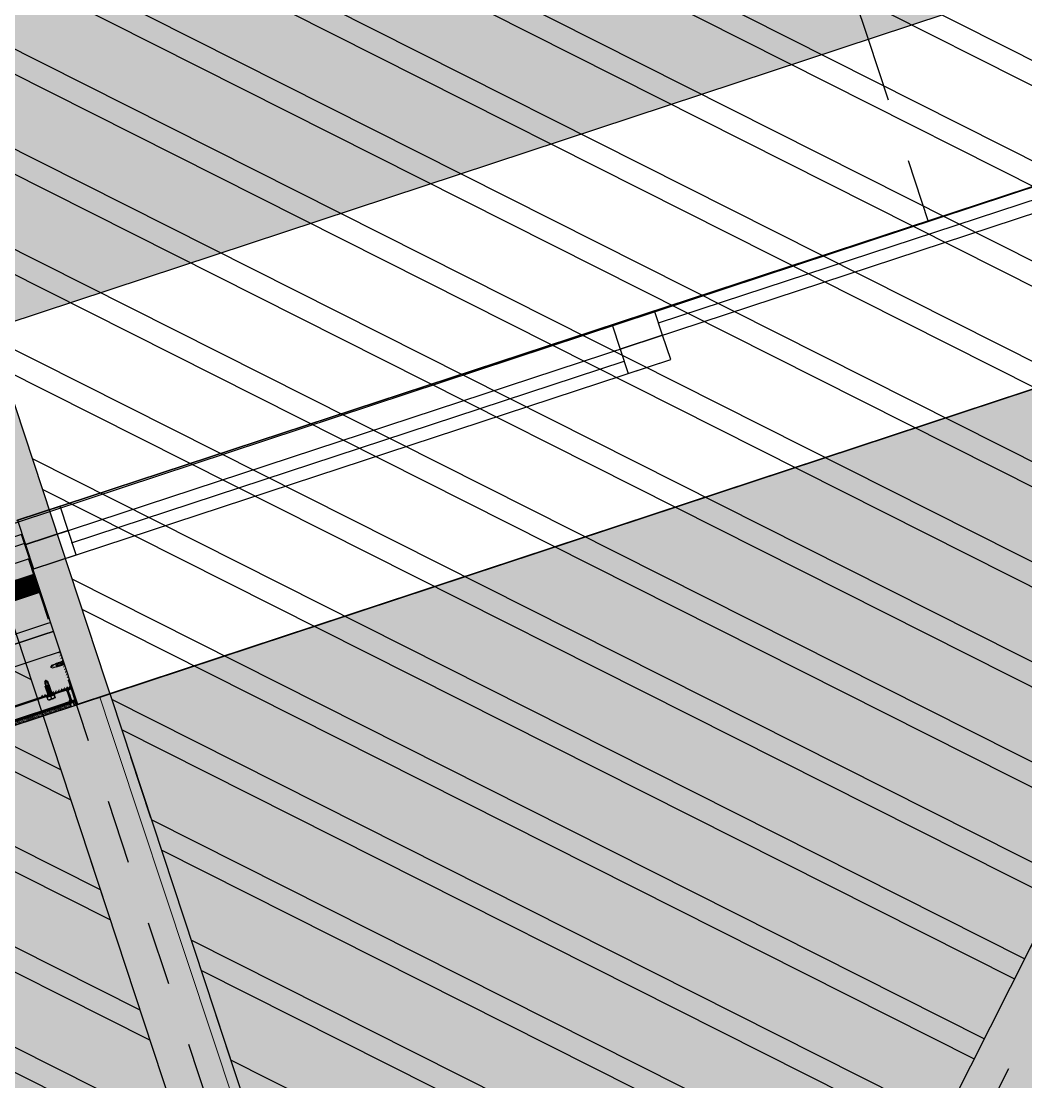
# Model space of a CAD drawing. Header units: metres. Extents: x 678805 to 1359287, y 2747329 to 5497370.
# Drawn here: x 679786.767 to 679788.338, y 2748606.953 to 2748608.611 of the extents above; entities that cross this region are included whole.
import ezdxf

# ---------------------------------------------------------------- set-up
doc = ezdxf.new("R2010")
doc.units = ezdxf.units.M
for name, pattern in [('XREF_MON_BUILDINGS$0$DASH_1', [0.4, 0.1, -0.3]), ('XREF_MON_BUILDINGS$0$Dash_2_', [0.25, 0.125, -0.125]), ('XREF_MON_BUILDINGS$0$Hidden', [0.004, 0.002, -0.002]), ('XREF_MON_BUILDINGS$0$RAYITAS500', [0.2, 0.1, -0.1])]:
    doc.linetypes.add(name, pattern=pattern)
for name, color, linetype in [('00_XREF_MON_HSC_PAVEMENT', 7, 'Continuous'), ('00_XREF_TWQ_BUILDINGS', 7, 'Continuous'), ('XREF_MON_BUILDINGS$0$00-Modulos DEFINIDOS', 7, 'Continuous'), ('XREF_MON_BUILDINGS$0$00-Modulos ROOFS', 2, 'Continuous'), ('XREF_MON_BUILDINGS$0$02-L-01_Structure', 2, 'Continuous'), ('XREF_MON_BUILDINGS$0$02-L-01_Structure t2', 7, 'Continuous'), ('XREF_MON_BUILDINGS$0$02-L-01_Struture aux', 4, 'Continuous'), ('XREF_MON_BUILDINGS$0$02-L-Insulation', 252, 'Continuous'), ('XREF_MON_BUILDINGS$0$02-L-INT Panel', 5, 'Continuous'), ('XREF_MON_BUILDINGS$0$02-L-panel', 5, 'Continuous'), ('XREF_MON_BUILDINGS$0$02-L-panel lines', 7, 'Continuous'), ('XREF_MON_BUILDINGS$0$02-L-Pergola Profiles', 8, 'Continuous'), ('XREF_MON_BUILDINGS$0$02-L-Pergola Projection', 8, 'Continuous'), ('XREF_MON_BUILDINGS$0$02-L-Pergola Shades', 15, 'Continuous'), ('XREF_MON_BUILDINGS$0$02-L-Pergola Shades Schematic', 8, 'Continuous'), ('XREF_MON_BUILDINGS$0$02-L-Projection 1', 6, 'Continuous'), ('XREF_MON_BUILDINGS$0$02_L_Furniture', 7, 'Continuous')]:
    doc.layers.add(name, color=color, linetype=linetype)
for name, color, linetype, true_color in [('XREF_MON_BUILDINGS$0$0-WIPEOUTS', 7, 'Continuous', 0xffffff), ('XREF_MON_BUILDINGS$0$02-KL-06 Food_Kiosks', 7, 'Continuous', 0xdf5911), ('XREF_MON_BUILDINGS$0$02-L-Pergola Wipeout', 7, 'Continuous', 0xffffff)]:
    doc.layers.add(name, color=color, linetype=linetype, true_color=true_color)
doc.layers.add('XREF_MON_BUILDINGS$0$00-AUX STRUCTURE', color=3, linetype='Continuous', plot=False)
doc.layers.add('XREF_MON_BUILDINGS$0$02-L-Pergola Aux', color=50, linetype='Continuous', plot=False)
for name, color, linetype, lineweight in [('XREF_MON_BUILDINGS$0$02-H-251', 251, 'Continuous', 0), ('XREF_MON_BUILDINGS$0$02-H-254', 254, 'Continuous', 0), ('XREF_MON_BUILDINGS$0$02-L-01_Structure L', 7, 'Continuous', 5), ('XREF_MON_BUILDINGS$0$02-L-01_Structure T', 8, 'Continuous', 5)]:
    doc.layers.add(name, color=color, linetype=linetype, lineweight=lineweight)
doc.layers.add('XREF_MON_HSC_PAVEMENT$0$02-L-Joints-Paviment_06_Concrete Slab in sittu', color=7, linetype='Continuous', lineweight=5, true_color=0x999999)
doc.layers.add('XREF_MON_HSC_PAVEMENT$0$03-TR-Pavement_06_Concrete Slab in situ', color=7, linetype='Continuous', lineweight=9, true_color=0xf7f7f7)
doc.layers.get('XREF_MON_BUILDINGS$0$02-KL-06 Food_Kiosks').off()
doc.linetypes.add('XREF_MON_BUILDINGS$0$BATTING', pattern='A,0.0001,-0.1,[134,ltypeshp.shx,S=0.1,R=0,X=-0.1,Y=0],-0.2,[134,ltypeshp.shx,S=0.1,R=180,X=0.1,Y=0],-0.1', length=0.4001)

# ---------------------------------------------------------------- blocks, each defined once
blk = doc.blocks.new('XREF_MON_BUILDINGS$0$modulo kiosco')
at = {"layer": 'XREF_MON_BUILDINGS$0$0-WIPEOUTS', "true_color": 0xfcfcfc}
h = blk.add_hatch(color=7, dxfattribs=at)
h.dxf.hatch_style = 1
h.paths.add_polyline_path([(119.6986085139215, -61.62058441969566), (119.6986085125245, -56.82058442011476), (124.4986085132696, -56.82058442058042), (124.4986085123383, -61.62058442132547)])
at = {"layer": 'XREF_MON_BUILDINGS$0$00-Modulos ROOFS', "lineweight": 0}
blk.add_lwpolyline([(119.6986085139215, -61.62058441969566), (119.6986085125245, -56.82058442011476), (124.4986085132696, -56.82058442058042), (124.4986085123383, -61.62058442132547)], close=True, dxfattribs=at)
at = {"layer": 'XREF_MON_BUILDINGS$0$00-Modulos ROOFS'}
blk.add_lwpolyline([(124.4986085137352, -57.12058442062698), (124.4986085132696, -56.82058442058042), (124.1986085125245, -56.82058442151174), (119.9986085128039, -56.82058442034759), (119.6986085125245, -56.82058442011476), (119.6986085125245, -57.12058442085981), (119.6986085134558, -61.32058442058042), (119.6986085139215, -61.62058441969566), (119.9986085128039, -61.62058442062698), (124.1986085125245, -61.62058442109264), (124.4986085123383, -61.62058442132547), (124.4986085128039, -61.32058442081325)], close=True, dxfattribs=at)
blk = doc.blocks.new('XREF_MON_BUILDINGS$0$AUTORROSCANTE')
at = {"layer": 'XREF_MON_BUILDINGS$0$02-L-01_Structure t2', "color": 0}
for p, q in [((-31.20000000000002, 5.629165124598842), (-26.19999999999959, 5.62916512459816)), ((-31.19999999999999, -3.410605131648481e-13), (-26.19999999999976, 0)), ((-2.365309734828713, 2.5), (-25, 2.5)), ((0, 0), (-8.999999999999972, 2.5)), ((0, 0), (-3.600692283157343, -1.09366380576239)), ((0, 0), (-2.365309734828713, 2.5)), ((0, 0), (-2.365309734828713, -2.5)), ((-31.20000000000002, -5.629165124598899), (-26.19999999999948, -5.629165124599581)), ((-2.365309734828713, -2.5), (-25, -2.5)), ((-3.600692283157343, -1.09366380576239), (-2.365309734828713, -2.5))]:
    blk.add_line(p, q, dxfattribs=at)
at = {"layer": 'XREF_MON_BUILDINGS$0$02-L-01_Structure t2', "color": 253}
for p, q in [((-25, 3.149999999999977), (-8.999999999999943, 3.150000000000034)), ((-23.47427264461649, -3.14999999999992), (-25, 2.662522019210144)), ((-21.40651940967126, -3.14999999999992), (-23.06020473028568, 3.149999999999864)), ((-19.338766174726, -3.14999999999992), (-20.99245149534045, 3.14999999999992)), ((-17.27101293978083, -3.14999999999992), (-18.92469826039516, 3.150000000000034)), ((-15.20325970483566, -3.14999999999992), (-16.85694502544993, 3.150000000000034)), ((-13.1355064698904, -3.14999999999992), (-14.78919179050473, 3.149999999999977)), ((-11.06775323494514, -3.14999999999992), (-12.72143855555953, 3.149999999999977)), ((-9, -3.14999999999992), (-10.65368532061433, 3.150000000000034)), ((-9, -3.14999999999992), (-8.999999999999972, 3.150000000000034)), ((-25, -3.149999999999977), (-9, -3.149999999999977)), ((-3.600692283157343, -1.09366380576239), (-9, -2.5))]:
    blk.add_line(p, q, dxfattribs=at)
at = {"layer": 'XREF_MON_BUILDINGS$0$02-L-01_Structure t2', "color": 0}
for points in [[(-31.20000000000002, 5.629165124598842), (-26.19999999999996, 5.629165124598842), (-26.19999999999996, -5.629165124599581), (-31.20000000000002, -5.629165124599581)], [(-26.19999999999951, 6.5), (-25, 6.5), (-25, -6.500000000000057), (-26.19999999999951, -6.500000000000057)]]:
    blk.add_lwpolyline(points, close=True, dxfattribs=at)
for centre, start, end in [((-26.98608579049073, 2.367525475711773), 129.2840388374925, 214.1828116507075), ((-26.98608579049073, -2.366719793068796), 145.8304296466695, 230.7332658614822)]:
    blk.add_arc(centre, 4.213914209509284, start, end, dxfattribs=at)
blk = doc.blocks.new('XREF_MON_BUILDINGS$0$ULMA_Montante VV')
at = {"layer": 'XREF_MON_BUILDINGS$0$02-H-251', "ltscale": 125}
h = blk.add_hatch(dxfattribs=at)
h.set_pattern_fill('ANSI31', color=256, scale=0.001, angle=450, style=0)
h.set_pattern_definition([(134.9999999999999, (-0.05125000000043656, -0.00250000000005457), (-0.002245064030267289, -0.002245064030267287), [])])
edge = h.paths.add_edge_path()
edge.add_line((-0.05095000000073924, -0.00250000000005457), (0.04844999999841093, -0.00250000000005457))
edge.add_arc((0.04844999999841093, -0.002200000000129876), 0.0003, 270, 360)
edge.add_line((0.04874999999992724, -0.002200000000129876), (0.04874999999992724, -0.0003000000001520675))
edge.add_arc((0.04844999999841093, -0.0003000000001520675), 0.0003, 0, 90)
edge.add_line((0.04844999999841093, 0), (0, 0))
edge.add_line((0, 0), (0, 0.05719999999996617))
edge.add_arc((-0.0003000000015163096, 0.05719999999996617), 0.0003, 0, 90)
edge.add_line((-0.0003000000015163096, 0.05749999999989086), (-0.002200000000811997, 0.05749999999989086))
edge.add_arc((-0.002200000000811997, 0.05719999999996617), 0.0003, 90, 180)
edge.add_line((-0.002500000000509317, 0.05719999999996617), (-0.002500000000509317, 0))
edge.add_line((-0.002500000000509317, 0), (-0.05095000000073924, 0))
edge.add_arc((-0.05095000000073924, -0.0003000000001520675), 0.0003, 90, 180)
edge.add_line((-0.05125000000043656, -0.0003000000001520675), (-0.05125000000043656, -0.002200000000129876))
edge.add_arc((-0.05095000000073924, -0.002200000000129876), 0.0003, 180, 270)
blk = doc.blocks.new('XREF_MON_BUILDINGS$0$ULMA_Autotaladrante')
at = {"layer": 'XREF_MON_BUILDINGS$0$02-L-01_Structure T', "color": 252}
for p, q in [((-0.02500000000509317, 2.273736754432321e-13), (-0.02263469026956955, 0.00250000000005457)), ((-0.02500000000509317, 2.273736754432321e-13), (-0.01600000000325963, 0.00250000000005457)), ((-0.02500000000509317, 2.273736754432321e-13), (-0.02263469026956955, -0.002499999999599822)), ((-0.02500000000509317, 2.273736754432321e-13), (-0.02139930772136722, -0.001093663805477263)), ((-0.02263469026956955, 0.00250000000005457), (0, 0.00250000000005457)), ((0, 0.003150000000232467), (-0.01600000000325963, 0.003150000000232467)), ((-0.01600000000325963, -0.003149999999777719), (-0.01600000000325963, 0.003150000000232467)), ((-0.01600000000325963, -0.003149999999777719), (-0.01434631468237058, 0.003150000000232467)), ((-0.01393224676803584, -0.003149999999777719), (-0.01227856144714679, 0.003150000000232467)), ((-0.0118644935323573, -0.003149999999777719), (-0.01021080821146825, 0.003150000000232467)), ((-0.00979674029713351, -0.003149999999777719), (-0.008143054976244457, 0.003150000000232467)), ((-0.00772898706190972, -0.003149999999777719), (-0.006075301741020667, 0.003150000000232467)), ((-0.005661233826231182, -0.003149999999777719), (-0.004007548505342129, 0.003150000000232467)), ((-0.003593480591007392, -0.003149999999777719), (-0.001939795270118339, 0.003150000000232467)), ((-0.001525727355783602, -0.003149999999777719), (0, 0.002662522019363678)), ((0.006200000001172157, 0.005629165124673818), (0.001200000000153523, 0.005629165124673818)), ((0.006200000001172157, 2.273736754432321e-13), (0.001200000000153523, 2.273736754432321e-13)), ((-0.02139930772136722, -0.001093663805477263), (-0.02263469026956955, -0.002499999999599822)), ((-0.02263469026956955, -0.002499999999599822), (0, -0.002499999999599822)), ((-0.02139930772136722, -0.001093663805477263), (-0.01600000000325963, -0.002499999999599822)), ((0, -0.003149999999777719), (-0.01600000000325963, -0.003149999999777719)), ((0.006200000001172157, -0.005629165124219071), (0.001200000000153523, -0.005629165124219071))]:
    blk.add_line(p, q, dxfattribs=at)
for points in [[(0.001200000000153523, 0.006499999999959982), (0, 0.006499999999959982), (0, -0.006499999999732609), (0.001200000000153523, -0.006499999999732609)], [(0.006200000001172157, 0.005629165124673818), (0.001200000000153523, 0.005629165124673818), (0.001200000000153523, -0.005629165124219071), (0.006200000001172157, -0.005629165124219071)]]:
    blk.add_lwpolyline(points, close=True, dxfattribs=at)
for centre, start, end in [((0.001986085791031655, 0.002367525475847287), 325.8171883654993, 50.71596115511253), ((0.001986085791031655, -0.002366719792689764), 309.2667341381091, 34.16957033823044)]:
    blk.add_arc(centre, 0.004213914210367771, start, end, dxfattribs=at)
blk = doc.blocks.new('XREF_MON_BUILDINGS$0$ULMA_Escuadra40x80_Seccion')
at = {"layer": 'XREF_MON_BUILDINGS$0$02-H-251', "ltscale": 125}
h = blk.add_hatch(dxfattribs=at)
h.set_pattern_fill('ANSI31', color=256, scale=0.001, angle=360, style=0)
h.set_pattern_definition([(45, (0, 0), (-0.002245064030267288, 0.002245064030267289), [])])
h.paths.add_polyline_path([(0, 0.0799999999994725), (0.002999999989697244, 0.0799999999994725), (0.002999999989697244, 0.002999999999701686), (0.03999999999359716, 0.002999999999701686), (0.03999999999359716, 0), (0, 0)])
at = {"layer": 'XREF_MON_BUILDINGS$0$02-L-01_Structure L', "linetype": 'Continuous'}
blk.add_lwpolyline([(0, 0.0799999999994725), (0.002999999989697244, 0.0799999999994725), (0.002999999989697244, 0.002999999999701686), (0.03999999999359716, 0.002999999999701686), (0.03999999999359716, 0), (0, 0)], close=True, dxfattribs=at)
blk = doc.blocks.new('XREF_MON_BUILDINGS$0$modul 28 ulma')
at = {"layer": 'XREF_MON_BUILDINGS$0$02-H-251', "linetype": 'XREF_MON_BUILDINGS$0$Hidden', "ltscale": 125}
h = blk.add_hatch(dxfattribs=at)
h.set_pattern_fill('ANSI31', color=256, scale=0.001, angle=360, style=0)
h.set_pattern_definition([(45, (-254.3383642196871, -172.1195096422011), (-0.002245064030267288, 0.002245064030267289), [])])
edge = h.paths.add_edge_path()
edge.add_line((0.02693007770737015, 2.377168457354051), (0.02693007770737392, 2.379168457354004))
edge.add_line((0.02693007770737392, 2.379168457354004), (0.02668466718494814, 2.386039951986155))
edge.add_line((0.02668466718494814, 2.386039951986155), (0.0257405837366468, 2.386918785005144))
edge.add_arc((0.02594499169862085, 2.387138369578786), 0.0003, 137.0499999998804, 227.0499999998918, ccw=False)
edge.add_line((0.02572540712497889, 2.387342777540987), (0.0266044137735551, 2.388287047509826))
edge.add_line((0.0266044137735551, 2.388287047509826), (0.02654190239644907, 2.39003736604524))
edge.add_line((0.02654190239644907, 2.39003736604524), (0.02559778025005768, 2.390916235087723))
edge.add_arc((0.02580218821294121, 2.391135819661592), 0.0003, 137.0499999998804, 227.049999999877, ccw=False)
edge.add_line((0.02558260363929925, 2.391340227623794), (0.02646164631659858, 2.392284536297089))
edge.add_line((0.02646164631659858, 2.392284536297089), (0.02599895688328888, 2.405239840414986))
edge.add_arc((0.02400023117499845, 2.405168457354076), 0.002, 2.045408488778087, 89.99999999989184)
edge.add_line((0.02400023117500222, 2.407168457354029), (0.01727087669517186, 2.407168457354042))
edge.add_line((0.01727087669517186, 2.407168457354042), (0.007930077707193953, 2.407168457354059))
edge.add_line((0.007930077707193953, 2.407168457354059), (0.007930077707184232, 2.402018457354101))
edge.add_line((0.007930077707184232, 2.402018457354101), (0.006930077706980505, 2.402018457354103))
edge.add_line((0.006930077706980504, 2.402018457354103), (0.006930077706990542, 2.407335851196564))
edge.add_arc((0.006630077707293222, 2.407335851196565), 0.0003, 359.9999999998918, 419.9999999998961)
edge.add_line((0.006780077707142373, 2.407595658817769), (0.003899692949954745, 2.40925864973284))
edge.add_arc((0.004049692949803895, 2.409518457354045), 0.0003, 59.99999999989609, 239.9999999998774, ccw=False)
edge.add_line((0.004199692949653045, 2.40977826497525), (0.006480077707446687, 2.408461684221408))
edge.add_arc((0.006630077707295838, 2.408721491842614), 0.0003, 239.9999999998961, 359.9999999998918)
edge.add_line((0.006930077706993158, 2.408721491842613), (0.006930077707007783, 2.416468457354001))
edge.add_line((0.006930077707007784, 2.416468457354001), (0.00793007770721151, 2.416468457353999))
edge.add_line((0.00793007770721151, 2.416468457353998), (0.007930077707200184, 2.41046845735414))
edge.add_line((0.007930077707200183, 2.41046845735414), (0.009680077707556705, 2.410468457354137))
edge.add_arc((0.009680077707556233, 2.410218457354086), 0.0002500000000000272, -90.00000000010817, 89.99999999989183, ccw=False)
edge.add_line((0.009680077707555761, 2.409968457354035), (0.007930077707199239, 2.409968457354038))
edge.add_line((0.007930077707199239, 2.409968457354038), (0.007930077707197352, 2.408968457354062))
edge.add_line((0.007930077707197352, 2.408968457354062), (0.02417450054893445, 2.408968457354031))
edge.add_arc((0.02417450054893823, 2.410968457353984), 0.002, 269.9999999998918, 352.552583149694)
edge.add_line((0.02615762901699267, 2.410709224874487), (0.02693007770744462, 2.416618457354039))
edge.add_line((0.02693007770744462, 2.416618457354039), (0.02873007770744753, 2.416618457354035))
edge.add_line((0.02873007770744753, 2.416618457354035), (0.02873007770737306, 2.377168457354047))
edge.add_line((0.02873007770737306, 2.377168457354047), (0.02693007770737015, 2.377168457354051))
h = blk.add_hatch(dxfattribs=at)
h.set_pattern_fill('ANSI31', color=256, scale=0.001, angle=360, style=0)
h.set_pattern_definition([(45, (-254.9383642196871, -172.1195096422011), (-0.002245064030267288, 0.002245064030267289), [])])
edge = h.paths.add_edge_path()
edge.add_line((0.02693007770623745, 1.777168457354051), (0.02693007770624123, 1.779168457354004))
edge.add_line((0.02693007770624123, 1.779168457354004), (0.02668466718381544, 1.786039951986155))
edge.add_line((0.02668466718381544, 1.786039951986155), (0.02574058373551411, 1.786918785005144))
edge.add_arc((0.02594499169748816, 1.787138369578786), 0.0003, 137.0499999998804, 227.0499999998918, ccw=False)
edge.add_line((0.02572540712384619, 1.787342777540987), (0.0266044137724224, 1.788287047509826))
edge.add_line((0.0266044137724224, 1.788287047509826), (0.02654190239531638, 1.790037366045241))
edge.add_line((0.02654190239531638, 1.790037366045241), (0.02559778024892498, 1.790916235087723))
edge.add_arc((0.02580218821180852, 1.791135819661593), 0.0003, 137.0499999998804, 227.049999999877, ccw=False)
edge.add_line((0.02558260363816656, 1.791340227623794), (0.02646164631546589, 1.79228453629709))
edge.add_line((0.02646164631546589, 1.79228453629709), (0.02599895688215619, 1.805239840414986))
edge.add_arc((0.02400023117386575, 1.805168457354076), 0.002, 2.045408488778087, 89.99999999989184)
edge.add_line((0.02400023117386953, 1.807168457354029), (0.01727087669403916, 1.807168457354042))
edge.add_line((0.01727087669403916, 1.807168457354042), (0.007930077706061259, 1.807168457354059))
edge.add_line((0.007930077706061259, 1.80716845735406), (0.007930077706051537, 1.802018457354102))
edge.add_line((0.007930077706051537, 1.802018457354102), (0.006930077705847811, 1.802018457354104))
edge.add_line((0.006930077705847811, 1.802018457354104), (0.006930077705857848, 1.807335851196564))
edge.add_arc((0.006630077706160528, 1.807335851196565), 0.0003, 359.9999999998918, 419.9999999998961)
edge.add_line((0.006780077706009679, 1.80759565881777), (0.00389969294882205, 1.80925864973284))
edge.add_arc((0.004049692948671201, 1.809518457354045), 0.0003, 59.99999999989609, 239.9999999998774, ccw=False)
edge.add_line((0.004199692948520351, 1.80977826497525), (0.006480077706313994, 1.808461684221409))
edge.add_arc((0.006630077706163144, 1.808721491842614), 0.0003, 239.9999999998961, 359.9999999998918)
edge.add_line((0.006930077705860464, 1.808721491842613), (0.006930077705875089, 1.816468457354001))
edge.add_line((0.006930077705875089, 1.816468457354001), (0.007930077706078816, 1.816468457353999))
edge.add_line((0.007930077706078816, 1.816468457353999), (0.00793007770606749, 1.810468457354141))
edge.add_line((0.00793007770606749, 1.810468457354141), (0.009680077706424012, 1.810468457354137))
edge.add_arc((0.00968007770642354, 1.810218457354086), 0.0002500000000000272, -90.00000000010817, 89.99999999989183, ccw=False)
edge.add_line((0.009680077706423068, 1.809968457354036), (0.007930077706066546, 1.809968457354039))
edge.add_line((0.007930077706066546, 1.809968457354039), (0.007930077706064659, 1.808968457354063))
edge.add_line((0.007930077706064657, 1.808968457354063), (0.02417450054780176, 1.808968457354032))
edge.add_arc((0.02417450054780554, 1.810968457353985), 0.002, 269.9999999998918, 352.552583149694)
edge.add_line((0.02615762901585998, 1.810709224874488), (0.02693007770631193, 1.816618457354039))
edge.add_line((0.02693007770631193, 1.816618457354039), (0.02873007770631484, 1.816618457354036))
edge.add_line((0.02873007770631484, 1.816618457354036), (0.02873007770624036, 1.777168457354048))
edge.add_line((0.02873007770624036, 1.777168457354048), (0.02693007770623745, 1.777168457354051))
h = blk.add_hatch(dxfattribs=at)
h.set_pattern_fill('ANSI31', color=256, scale=0.001, angle=360, style=0)
h.set_pattern_definition([(45, (-255.5383642196871, -172.1195096422011), (-0.002245064030267288, 0.002245064030267289), [])])
edge = h.paths.add_edge_path()
edge.add_line((0.02693007770510476, 1.177168457354051), (0.02693007770510853, 1.179168457354004))
edge.add_line((0.02693007770510853, 1.179168457354004), (0.02668466718268275, 1.186039951986155))
edge.add_line((0.02668466718268275, 1.186039951986155), (0.02574058373438142, 1.186918785005144))
edge.add_arc((0.02594499169635546, 1.187138369578786), 0.0003, 137.0499999998804, 227.0499999998918, ccw=False)
edge.add_line((0.0257254071227135, 1.187342777540987), (0.02660441377128971, 1.188287047509826))
edge.add_line((0.02660441377128971, 1.188287047509826), (0.02654190239418368, 1.190037366045241))
edge.add_line((0.02654190239418368, 1.190037366045241), (0.02559778024779229, 1.190916235087723))
edge.add_arc((0.02580218821067583, 1.191135819661593), 0.0003, 137.0499999998804, 227.049999999877, ccw=False)
edge.add_line((0.02558260363703386, 1.191340227623794), (0.02646164631433319, 1.19228453629709))
edge.add_line((0.02646164631433319, 1.19228453629709), (0.02599895688102349, 1.205239840414986))
edge.add_arc((0.02400023117273306, 1.205168457354077), 0.002, 2.045408488778087, 89.99999999989184)
edge.add_line((0.02400023117273684, 1.207168457354029), (0.01727087669290647, 1.207168457354042))
edge.add_line((0.01727087669290647, 1.207168457354042), (0.007930077704928568, 1.20716845735406))
edge.add_line((0.007930077704928566, 1.20716845735406), (0.007930077704918843, 1.202018457354102))
edge.add_line((0.007930077704918843, 1.202018457354102), (0.006930077704715116, 1.202018457354104))
edge.add_line((0.006930077704715117, 1.202018457354104), (0.006930077704725155, 1.207335851196564))
edge.add_arc((0.006630077705027835, 1.207335851196565), 0.0003, 359.9999999998918, 419.9999999998961)
edge.add_line((0.006780077704876986, 1.20759565881777), (0.003899692947689357, 1.20925864973284))
edge.add_arc((0.004049692947538507, 1.209518457354046), 0.0003, 59.99999999989609, 239.9999999998774, ccw=False)
edge.add_line((0.004199692947387658, 1.20977826497525), (0.0064800777051813, 1.208461684221409))
edge.add_arc((0.006630077705030451, 1.208721491842614), 0.0003, 239.9999999998961, 359.9999999998918)
edge.add_line((0.006930077704727771, 1.208721491842613), (0.006930077704742395, 1.216468457354001))
edge.add_line((0.006930077704742395, 1.216468457354001), (0.007930077704946123, 1.216468457353999))
edge.add_line((0.007930077704946123, 1.216468457353999), (0.007930077704934795, 1.210468457354141))
edge.add_line((0.007930077704934795, 1.210468457354141), (0.009680077705291317, 1.210468457354138))
edge.add_arc((0.009680077705290845, 1.210218457354087), 0.0002500000000000272, -90.00000000010817, 89.99999999989183, ccw=False)
edge.add_line((0.009680077705290373, 1.209968457354036), (0.007930077704933852, 1.209968457354039))
edge.add_line((0.007930077704933852, 1.209968457354039), (0.007930077704931964, 1.208968457354063))
edge.add_line((0.007930077704931964, 1.208968457354063), (0.02417450054666907, 1.208968457354032))
edge.add_arc((0.02417450054667284, 1.210968457353985), 0.002, 269.9999999998918, 352.552583149694)
edge.add_line((0.02615762901472728, 1.210709224874488), (0.02693007770517923, 1.216618457354039))
edge.add_line((0.02693007770517923, 1.216618457354039), (0.02873007770518215, 1.216618457354036))
edge.add_line((0.02873007770518215, 1.216618457354036), (0.02873007770510767, 1.177168457354048))
edge.add_line((0.02873007770510767, 1.177168457354048), (0.02693007770510476, 1.177168457354051))
at = {"layer": 'XREF_MON_BUILDINGS$0$02-H-254', "ltscale": 125}
h = blk.add_hatch(dxfattribs=at)
h.set_pattern_fill('ANSI31', color=256, scale=0.0005, style=0)
h.set_pattern_definition([(45, (-254.4811224342227, -171.9922060928871), (-0.001122532015133644, 0.001122532015133644), [])])
h.paths.add_polyline_path([(3.646040820236805e-05, 2.410668457373627), (3.646040932537599e-05, 3.005537920829363), (0.004968648575376636, 3.005537920829354), (0.00496692043629064, 2.410668457373618)])
h = blk.add_hatch(dxfattribs=at)
h.set_pattern_fill('ANSI31', color=256, scale=0.0005, style=0)
h.set_pattern_definition([(45, (-255.0811224342227, -171.9922060928871), (-0.001122532015133644, 0.001122532015133644), [])])
h.paths.add_polyline_path([(3.646040706967342e-05, 1.810668457373628), (3.646040819268309e-05, 2.405537920829363), (0.004968648574243942, 2.405537920829353), (0.004966920435157946, 1.810668457373618)])
h = blk.add_hatch(dxfattribs=at)
h.set_pattern_fill('ANSI31', color=256, scale=0.0005, style=0)
h.set_pattern_definition([(45, (-255.6811224342227, -171.9922060928871), (-0.001122532015133644, 0.001122532015133644), [])])
h.paths.add_polyline_path([(3.646040593698052e-05, 1.210668457373627), (3.646040705998846e-05, 1.805537920829363), (0.004968648573111249, 1.805537920829354), (0.004966920434025252, 1.210668457373618)])
h = blk.add_hatch(dxfattribs=at)
h.set_pattern_fill('ANSI31', color=256, scale=0.0005, style=0)
h.set_pattern_definition([(45, (-256.2811224342227, -171.9922060928871), (-0.001122532015133644, 0.001122532015133644), [])])
h.paths.add_polyline_path([(3.646040480428589e-05, 0.6106684573736277), (3.646040592729383e-05, 1.205537920829364), (0.004968648571978555, 1.205537920829354), (0.004966920432892557, 0.6106684573736184)])
at = {"layer": 'XREF_MON_BUILDINGS$0$02-L-01_Struture aux'}
for p, q in [((0.02678007770492205, 0.04485086689312303), (0.02678007771386863, 4.767772097916205)), ((0.02872996413225352, 4.767772097916201), (0.02873007500585928, 0.04485086693871444))]:
    blk.add_line(p, q, dxfattribs=at)
at = {"layer": 'XREF_MON_BUILDINGS$0$02-L-01_Struture aux', "linetype": 'Continuous'}
for p, q in [((0.1850273918976821, 4.520003940447721), (0.1850273918976821, 0.2800039404477284)), ((0.2150273918970864, 4.520003940447721), (0.2150273918970864, 0.2800039404477284))]:
    blk.add_line(p, q, dxfattribs=at)
at = {"layer": 'XREF_MON_BUILDINGS$0$02-L-01_Struture aux', "linetype": 'XREF_MON_BUILDINGS$0$Hidden'}
for p, q in [((0.003899692949954744, 2.40925864973284), (0.006780077707142373, 2.407595658817769)), ((0.004199692949653045, 2.40977826497525), (0.006480077707446688, 2.408461684221408)), ((0.00793007770721151, 2.416468457353998), (0.006930077707007784, 2.416468457354001)), ((0.006930077706993158, 2.408721491842613), (0.006930077707007784, 2.416468457354001)), ((0.006930077706980504, 2.402018457354103), (0.006930077706990542, 2.407335851196564)), ((0.007930077707200561, 2.410668457354147), (0.00793007770721151, 2.416468457353998)), ((0.009680077707557083, 2.410668457354087), (0.007930077707200561, 2.410668457354147)), ((0.007930077707197352, 2.408968457354062), (0.007930077707199617, 2.410168457354045)), ((0.00968007770755614, 2.410168457354042), (0.007930077707199617, 2.410168457354045)), ((0.02417450054893445, 2.408968457354031), (0.007930077707197352, 2.408968457354062)), ((0.01727087669517186, 2.407168457354042), (0.007930077707193953, 2.407168457354059)), ((0.007930077707184232, 2.402018457354101), (0.007930077707193953, 2.407168457354059)), ((0.02400023117500222, 2.407168457354029), (0.01727087669517186, 2.407168457354042)), ((0.02599895688328888, 2.405239840414985), (0.02646164631659858, 2.392284536297089)), ((0.02615762901699267, 2.410709224874487), (0.02693007770744462, 2.416618457354039)), ((0.02873007770744753, 2.416618457354035), (0.02693007770744462, 2.416618457354039)), ((0.02873007770737306, 2.377168457354047), (0.02873007770744753, 2.416618457354035)), ((0.007930077707184232, 2.402018457354101), (0.006930077706980504, 2.402018457354103)), ((0.02558260363929925, 2.391340227623794), (0.02646164631659858, 2.392284536297089)), ((0.02559778025005768, 2.390916235087723), (0.02654190239644907, 2.39003736604524)), ((0.02572540712497889, 2.387342777540987), (0.0266044137735551, 2.388287047509826)), ((0.02654190239644907, 2.39003736604524), (0.0266044137735551, 2.388287047509826)), ((0.0257405837366468, 2.386918785005144), (0.02668466718494814, 2.386039951986155)), ((0.02668466718494814, 2.386039951986155), (0.02693007770737392, 2.379168457354004)), ((0.02693007770737251, 2.378418457354078), (0.02693007770737392, 2.379168457354004)), ((0.02693007770737015, 2.377168457354051), (0.02693007770737392, 2.379168457354004)), ((0.02873007770737306, 2.377168457354047), (0.02693007770737015, 2.377168457354051)), ((0.00389969294882205, 1.80925864973284), (0.006780077706009679, 1.80759565881777)), ((0.004199692948520351, 1.80977826497525), (0.006480077706313994, 1.808461684221409)), ((0.007930077706078816, 1.816468457353999), (0.006930077705875089, 1.816468457354001)), ((0.006930077705860464, 1.808721491842613), (0.006930077705875089, 1.816468457354001)), ((0.007930077706067866, 1.810668457354147), (0.007930077706078816, 1.816468457353999)), ((0.009680077706424388, 1.810668457354087), (0.007930077706067866, 1.810668457354147)), ((0.007930077706064657, 1.808968457354063), (0.007930077706066923, 1.810168457354046)), ((0.009680077706423445, 1.810168457354042), (0.007930077706066923, 1.810168457354046)), ((0.02417450054780176, 1.808968457354032), (0.007930077706064657, 1.808968457354063)), ((0.02615762901585998, 1.810709224874488), (0.02693007770631193, 1.816618457354039)), ((0.02873007770631484, 1.816618457354036), (0.02693007770631193, 1.816618457354039)), ((0.02873007770624036, 1.777168457354048), (0.02873007770631484, 1.816618457354036)), ((0.006930077705847811, 1.802018457354104), (0.006930077705857848, 1.807335851196564)), ((0.007930077706051537, 1.802018457354102), (0.006930077705847811, 1.802018457354104)), ((0.01727087669403916, 1.807168457354042), (0.007930077706061259, 1.80716845735406)), ((0.007930077706051537, 1.802018457354102), (0.007930077706061259, 1.80716845735406)), ((0.02400023117386953, 1.807168457354029), (0.01727087669403916, 1.807168457354042)), ((0.02558260363816656, 1.791340227623794), (0.02646164631546589, 1.79228453629709)), ((0.02559778024892498, 1.790916235087723), (0.02654190239531638, 1.790037366045241)), ((0.02599895688215618, 1.805239840414986), (0.02646164631546589, 1.79228453629709)), ((0.02572540712384619, 1.787342777540987), (0.0266044137724224, 1.788287047509826)), ((0.02574058373551411, 1.786918785005144), (0.02668466718381544, 1.786039951986155)), ((0.02654190239531638, 1.790037366045241), (0.0266044137724224, 1.788287047509826)), ((0.02668466718381544, 1.786039951986155), (0.02693007770624123, 1.779168457354004)), ((0.02693007770623981, 1.778418457354078), (0.02693007770624123, 1.779168457354004)), ((0.02693007770623745, 1.777168457354051), (0.02693007770624123, 1.779168457354004)), ((0.02873007770624036, 1.777168457354048), (0.02693007770623745, 1.777168457354051)), ((0.007930077704946123, 1.216468457353999), (0.006930077704742395, 1.216468457354001)), ((0.006930077704727771, 1.208721491842613), (0.006930077704742395, 1.216468457354001)), ((0.007930077704935173, 1.210668457354148), (0.007930077704946123, 1.216468457353999)), ((0.009680077705291695, 1.210668457354087), (0.007930077704935173, 1.210668457354148)), ((0.02615762901472728, 1.210709224874488), (0.02693007770517923, 1.216618457354039)), ((0.02873007770518215, 1.216618457354036), (0.02693007770517923, 1.216618457354039)), ((0.02873007770510767, 1.177168457354048), (0.02873007770518215, 1.216618457354036)), ((0.003899692947689356, 1.209258649732841), (0.006780077704876986, 1.20759565881777)), ((0.004199692947387658, 1.20977826497525), (0.0064800777051813, 1.208461684221409)), ((0.006930077704715117, 1.202018457354104), (0.006930077704725155, 1.207335851196564)), ((0.007930077704918843, 1.202018457354102), (0.006930077704715117, 1.202018457354104)), ((0.007930077704931964, 1.208968457354063), (0.00793007770493423, 1.210168457354046)), ((0.009680077705290752, 1.210168457354042), (0.00793007770493423, 1.210168457354046)), ((0.02417450054666907, 1.208968457354032), (0.007930077704931964, 1.208968457354063)), ((0.01727087669290647, 1.207168457354042), (0.007930077704928566, 1.20716845735406)), ((0.007930077704918843, 1.202018457354102), (0.007930077704928566, 1.20716845735406)), ((0.02400023117273684, 1.207168457354029), (0.01727087669290647, 1.207168457354042)), ((0.02599895688102349, 1.205239840414986), (0.02646164631433319, 1.19228453629709)), ((0.02558260363703386, 1.191340227623794), (0.02646164631433319, 1.19228453629709)), ((0.02559778024779229, 1.190916235087723), (0.02654190239418368, 1.190037366045241)), ((0.0257254071227135, 1.187342777540987), (0.02660441377128971, 1.188287047509826)), ((0.02574058373438142, 1.186918785005144), (0.02668466718268275, 1.186039951986155)), ((0.02654190239418368, 1.190037366045241), (0.02660441377128971, 1.188287047509826)), ((0.02668466718268275, 1.186039951986155), (0.02693007770510853, 1.179168457354004)), ((0.02693007770510712, 1.178418457354078), (0.02693007770510853, 1.179168457354004)), ((0.02693007770510476, 1.177168457354051), (0.02693007770510853, 1.179168457354004)), ((0.02873007770510767, 1.177168457354048), (0.02693007770510476, 1.177168457354051))]:
    blk.add_line(p, q, dxfattribs=at)
at = {"layer": 'XREF_MON_BUILDINGS$0$02-L-01_Struture aux'}
for points in [[(0.006885370871356719, 4.767772097916242), (0.006885369946520776, 0.04485078617721333)], [(0.007655521816322132, 0.04485086644598636), (0.007655522741158088, 4.767772097916241)]]:
    blk.add_lwpolyline(points, dxfattribs=at)
at = {"layer": 'XREF_MON_BUILDINGS$0$02-L-01_Struture aux', "linetype": 'Continuous'}
for points in [[(0.1850273918850061, 2.237537783167803), (0.1850273918913441, 2.275003940458881), (0.1350273918913327, 2.275003940458881), (0.1350273918913611, 2.237537783167803), (0.1400273918913566, 2.237537783167803), (0.1400273918913282, 2.270003940458857), (0.180027391890496, 2.270003940458857), (0.1800273918850106, 2.237537783160186), (0.1850273918850061, 2.237537783160186)], [(0.2150273919097625, 2.237537783167803), (0.2150273919034245, 2.275003940458881), (0.2650273919034358, 2.275003940458881), (0.2650273919034074, 2.237537783167803), (0.260027391903412, 2.237537783167803), (0.2600273919034404, 2.270003940458857), (0.2200273919042726, 2.270003940458857), (0.220027391909758, 2.237537783160186), (0.2150273919097625, 2.237537783160186)], [(0.1850273918850061, 1.737537783167803), (0.1850273918913441, 1.775003940458881), (0.1350273918913327, 1.775003940458881), (0.1350273918913611, 1.737537783167803), (0.1400273918913566, 1.737537783167803), (0.1400273918913282, 1.770003940458857), (0.180027391890496, 1.770003940458857), (0.1800273918850106, 1.737537783160186), (0.1850273918850061, 1.737537783160186)], [(0.2150273919097625, 1.737537783167803), (0.2150273919034245, 1.775003940458881), (0.2650273919034358, 1.775003940458881), (0.2650273919034074, 1.737537783167803), (0.260027391903412, 1.737537783167803), (0.2600273919034404, 1.770003940458857), (0.2200273919042726, 1.770003940458857), (0.220027391909758, 1.737537783160186), (0.2150273919097625, 1.737537783160186)], [(0.1850273918850061, 1.237537783167803), (0.1850273918913441, 1.275003940458881), (0.1350273918913327, 1.275003940458881), (0.1350273918913611, 1.237537783167803), (0.1400273918913566, 1.237537783167803), (0.1400273918913282, 1.270003940458857), (0.180027391890496, 1.270003940458857), (0.1800273918850106, 1.237537783160186), (0.1850273918850061, 1.237537783160186)], [(0.2150273919097625, 1.237537783167803), (0.2150273919034245, 1.275003940458881), (0.2650273919034358, 1.275003940458881), (0.2650273919034074, 1.237537783167803), (0.260027391903412, 1.237537783167803), (0.2600273919034404, 1.270003940458857), (0.2200273919042726, 1.270003940458857), (0.220027391909758, 1.237537783160186), (0.2150273919097625, 1.237537783160186)], [(0.2150273919097625, 0.7375377831678032), (0.2150273919034245, 0.7750039404588813), (0.2650273919034358, 0.7750039404588813), (0.2650273919034074, 0.7375377831678032), (0.260027391903412, 0.7375377831678032), (0.2600273919034404, 0.7700039404588574), (0.2200273919042726, 0.7700039404588574), (0.220027391909758, 0.7375377831601861), (0.2150273919097625, 0.7375377831601861)]]:
    blk.add_lwpolyline(points, dxfattribs=at)
at = {"layer": 'XREF_MON_BUILDINGS$0$02-L-01_Struture aux', "linetype": 'XREF_MON_BUILDINGS$0$Hidden'}
for centre, radius, start, end in [((0.004049692949803895, 2.409518457354045), 0.0003, 60.00000003160221, 240.000000031603), ((0.006630077707295838, 2.408721491842614), 0.0003, 240.000000031603, 359.9999999998918), ((0.006630077707293222, 2.407335851196565), 0.0003, 359.9999999998918, 60.00000003160221), ((0.009680077707556611, 2.410418457354093), 0.0002500000000000272, 269.9999999998919, 89.99999999989184), ((0.02400023117499845, 2.405168457354076), 0.002, 2.045408485988311, 89.99999999989184), ((0.02417450054893823, 2.410968457353984), 0.002, 269.9999999998919, 352.5525831494444), ((0.02580218821294121, 2.391135819661592), 0.0003, 137.0499999938589, 227.0499999280947), ((0.02594499169862085, 2.387138369578786), 0.0003, 137.0499999938589, 227.0500000256486), ((0.004049692948671201, 1.809518457354045), 0.0003, 60.00000003160221, 240.000000031603), ((0.006630077706163144, 1.808721491842614), 0.0003, 240.000000031603, 359.9999999998918), ((0.006630077706160528, 1.807335851196565), 0.0003, 359.9999999998918, 60.00000003160221), ((0.009680077706423916, 1.810418457354093), 0.0002500000000000272, 269.9999999998919, 89.99999999989184), ((0.02417450054780554, 1.810968457353985), 0.002, 269.9999999998919, 352.5525831494444), ((0.02400023117386575, 1.805168457354076), 0.002, 2.045408485988311, 89.99999999989184), ((0.02580218821180852, 1.791135819661593), 0.0003, 137.0499999938589, 227.0499999280947), ((0.02594499169748816, 1.787138369578786), 0.0003, 137.0499999938589, 227.0500000256486), ((0.009680077705291223, 1.210418457354093), 0.0002500000000000272, 269.9999999998919, 89.99999999989184), ((0.02417450054667284, 1.210968457353985), 0.002, 269.9999999998919, 352.5525831494444), ((0.004049692947538507, 1.209518457354046), 0.0003, 60.00000003160221, 240.0000000316031), ((0.006630077705030451, 1.208721491842614), 0.0003, 240.0000000316031, 359.9999999998918), ((0.006630077705027835, 1.207335851196565), 0.0003, 359.9999999998918, 60.00000003160221), ((0.02400023117273306, 1.205168457354077), 0.002, 2.045408485988311, 89.99999999989184), ((0.02580218821067583, 1.191135819661593), 0.0003, 137.0499999938589, 227.0499999280947), ((0.02594499169635546, 1.187138369578786), 0.0003, 137.0499999938589, 227.0500000256486)]:
    blk.add_arc(centre, radius, start, end, dxfattribs=at)
at = {"layer": 'XREF_MON_BUILDINGS$0$02-L-Insulation', "linetype": 'XREF_MON_BUILDINGS$0$BATTING', "ltscale": 0.08}
blk.add_line((0.08666075814691553, 0.08663730668886907), (0.08666075814905091, 4.705362389799463), dxfattribs=at)
at = {"layer": 'XREF_MON_BUILDINGS$0$02-L-Insulation', "linetype": 'XREF_MON_BUILDINGS$0$BATTING', "ltscale": 0.04}
blk.add_line((0.2400273919038565, 0.2850039404392897), (0.2400273919038565, 4.525003940439283), dxfattribs=at)
at = {"layer": 'XREF_MON_BUILDINGS$0$02-L-INT Panel', "linetype": 'Continuous'}
for p, q in [((0.1200273918973718, 4.520003940439266), (0.1200273918976844, 0.2800039404392658)), ((0.1200273918995922, 0.2800039404395714), (0.120027391901549, 4.520003940443156)), ((0.1350273918976708, 4.520003940439266), (0.1350273918976708, 0.2800039404392658)), ((0.2650273918995421, 4.520003940439266), (0.2650273918995421, 0.2800039404392658)), ((0.280027391897681, 4.520003940439266), (0.280027391897681, 0.2800039404392658)), ((0.300027391897681, 4.500003940439247), (0.300027391897681, 0.3000039404392449))]:
    blk.add_line(p, q, dxfattribs=at)
at = {"layer": 'XREF_MON_BUILDINGS$0$02-L-panel'}
blk.add_line((0.004958194760402984, 0.6070679235693678), (0.004970329485563162, 4.776141030667369), dxfattribs=at)
for points in [[(0.004967299983598466, 3.005537920829354), (3.646040932537599e-05, 3.005537920829363), (3.646040820236805e-05, 2.410668457373627), (0.004961946104961692, 2.410668457373618), (0.004968154140528501, 2.835340860183003)], [(0.004967299982465772, 2.405537920829353), (3.646040819268309e-05, 2.405537920829363), (3.646040706967342e-05, 1.810668457373628), (0.004961946103828998, 1.810668457373618), (0.004968154139395806, 2.235340860183003)], [(0.004967299981333079, 1.805537920829354), (3.646040705998846e-05, 1.805537920829363), (3.646040593698052e-05, 1.210668457373627), (0.004961946102696305, 1.210668457373618), (0.004968154138263113, 1.635340860183004)], [(0.004967299980200385, 1.205537920829354), (3.646040592729383e-05, 1.205537920829364), (3.646040480428589e-05, 0.6106684573736277), (0.00496194610156361, 0.6106684573736184), (0.004968154137130419, 1.035340860183004)]]:
    blk.add_lwpolyline(points, dxfattribs=at)
at = {"layer": 'XREF_MON_BUILDINGS$0$02-L-panel', "ltscale": 125}
for points in [[(0.004961946104961692, 2.410668457373618), (3.646040820236805e-05, 2.410668457373627)], [(0.004961946103828998, 1.810668457373618), (3.646040706967342e-05, 1.810668457373628)], [(0.004961946102696305, 1.210668457373618), (3.646040593698052e-05, 1.210668457373628)]]:
    blk.add_lwpolyline(points, dxfattribs=at)
at = {"layer": 'XREF_MON_BUILDINGS$0$02-L-01_Struture aux', "xscale": 0.001000000003841706, "yscale": 0.001000000003841706, "zscale": 0.001000000003841706}
for p in [(0.05168007761159752, 2.435766163933864), (0.05155752982151942, 2.363923117458854), (0.05168007761046482, 1.835766163933864), (0.05155752982038672, 1.763923117458855), (0.05168007760933213, 1.235766163933865), (0.05155752981925403, 1.163923117458855)]:
    blk.add_blockref('XREF_MON_BUILDINGS$0$AUTORROSCANTE', p, dxfattribs=at)
at = {"layer": 'XREF_MON_BUILDINGS$0$02-L-01_Struture aux', "xscale": -1}
for name, p, rotation in [('XREF_MON_BUILDINGS$0$ULMA_Montante VV', (0.03123007770756037, 2.402318829267568), 269.9999999998918), ('XREF_MON_BUILDINGS$0$ULMA_Autotaladrante', (0.06856457054370185, 2.396818829278826), 89.99051789069786), ('XREF_MON_BUILDINGS$0$ULMA_Autotaladrante', (0.02535739684498406, 2.389551138963889), 359.9952589478254), ('XREF_MON_BUILDINGS$0$ULMA_Escuadra40x80_Seccion', (0.1200273919007084, 2.399818854402319), 89.99999999989186), ('XREF_MON_BUILDINGS$0$ULMA_Montante VV', (0.03123007770642768, 1.802318829267569), 269.9999999998918), ('XREF_MON_BUILDINGS$0$ULMA_Autotaladrante', (0.06856457054256916, 1.796818829278826), 89.99051789069786), ('XREF_MON_BUILDINGS$0$ULMA_Autotaladrante', (0.02535739684385136, 1.78955113896389), 359.9952589478254), ('XREF_MON_BUILDINGS$0$ULMA_Escuadra40x80_Seccion', (0.1200273918995757, 1.799818854402319), 89.99999999989186), ('XREF_MON_BUILDINGS$0$ULMA_Montante VV', (0.03123007770529498, 1.202318829267569), 269.9999999998918), ('XREF_MON_BUILDINGS$0$ULMA_Autotaladrante', (0.06856457054143647, 1.196818829278826), 89.99051789069786), ('XREF_MON_BUILDINGS$0$ULMA_Autotaladrante', (0.02535739684271867, 1.18955113896389), 359.9952589478254), ('XREF_MON_BUILDINGS$0$ULMA_Escuadra40x80_Seccion', (0.120027391898443, 1.199818854402319), 89.99999999989186)]:
    blk.add_blockref(name, p, dxfattribs=dict(at, rotation=rotation))
blk = doc.blocks.new('XREF_MON_BUILDINGS$0$A$C35545478')
at = {"linetype": 'Continuous'}
blk.add_blockref('XREF_MON_BUILDINGS$0$modul 28 ulma', (-4.800116591471687, -4.8000931399975), dxfattribs=at)
blk.add_wipeout([(-4.199999994221045, -2.3999978791158156), (-4.199999998247378, -4.800000000009192), (-4.799999998249561, -4.800000000009192), (-4.79999999999896, -2.399997880972876)], dxfattribs=at).dxf.layer = 'XREF_MON_BUILDINGS$0$0-WIPEOUTS'
at = {"layer": 'XREF_MON_BUILDINGS$0$00-AUX STRUCTURE', "linetype": 'Continuous', "const_width": 0.03}
blk.add_lwpolyline([(-4.600089199574317, -0.2800891995582333), (-4.600089193013037, -2.399997880354135)], dxfattribs=at)
at = {"layer": 'XREF_MON_BUILDINGS$0$02-L-01_Structure', "linetype": 'Continuous'}
for points in [[(-4.577332917613575, -2.401216980450755), (-4.577332917613575, -2.471216980446826), (-4.537332918175679, -2.471216980446826), (-4.537332918175679, -2.401216980450755)], [(-4.537332918175679, -2.401216980450755), (-4.537332918175679, -2.471216980446826), (-4.497332918737783, -2.471216980446826), (-4.497332918737783, -2.401216980450755)], [(-4.578708317484043, -3.380087374815787), (-4.578708317484043, -3.450087374811858), (-4.538708318046147, -3.450087374811858), (-4.538708318046147, -3.380087374815787)], [(-4.538708318046147, -3.380087374657947), (-4.538708318046147, -3.450087374654018), (-4.498708318608251, -3.450087374654018), (-4.498708318608251, -3.380087374657947)]]:
    blk.add_lwpolyline(points, close=True, dxfattribs=at)
at = {"layer": 'XREF_MON_BUILDINGS$0$02-L-panel', "linetype": 'Continuous'}
blk.add_line((-4.519999999998959, -2.399997880106255), (-4.79999999999896, -2.400002568290304), dxfattribs=at)
at = {"layer": 'XREF_MON_BUILDINGS$0$02-L-panel lines', "linetype": 'XREF_MON_BUILDINGS$0$RAYITAS500', "ltscale": 0.2}
blk.add_line((-4.199999996652826, -3.900088449171051), (-4.500165321541777, -3.900088449171051), dxfattribs=at)
at = {"layer": 'XREF_MON_BUILDINGS$0$02-L-Projection 1', "linetype": 'Continuous'}
for points in [[(-4.577414216273851, -2.400172496924682), (-4.57875109689445, -3.450087374811858)], [(-4.557414269318627, -2.470172496920753), (-4.558708317765095, -3.380087374815787)]]:
    blk.add_lwpolyline(points, dxfattribs=at)
at = {"layer": 'XREF_MON_BUILDINGS$0$02_L_Furniture', "linetype": 'Continuous'}
blk.add_line((-0.9001653215417704, -3.900088449171051), (-4.199999996652826, -3.900088449171051), dxfattribs=at)
at = {"linetype": 'Continuous'}
blk.add_wipeout([(-4.800000000106621, -4.199999992473777), (-2.4024369727026818, -4.20009048098393), (-2.400027391914492, -4.800090480986113), (-4.799999998249561, -4.799999998251692)], dxfattribs=at).dxf.layer = 'XREF_MON_BUILDINGS$0$0-WIPEOUTS'
at = {"layer": 'XREF_MON_BUILDINGS$0$02-L-Projection 1', "linetype": 'Continuous'}
for points in [[(-4.537327385266721, -2.400172496924654), (-4.54008910572594, -4.430002251550576)], [(-4.497327437642497, -2.400172496924654), (-4.500089199574006, -4.430002252387311)], [(-4.518664319201434, -3.450087374654018), (-4.520089199574443, -4.430002252387311)]]:
    blk.add_lwpolyline(points, dxfattribs=at)
at = {"layer": 'XREF_MON_BUILDINGS$0$02_L_Furniture', "linetype": 'Continuous'}
for points in [[(-4.199923876189434, -0.3000891995623078), (-4.199923876189434, -4.200087641629949), (-0.3000891995673136, -4.2000876417124)], [(-4.79999999999896, -2.399997880972876), (-4.799999998249945, -4.799999999943708), (-0.2799997445605129, -4.79999999994007)], [(-4.500087826993918, -2.400084828117897), (-4.500089199574006, -4.500089199558261)], [(-4.500089082108076, -4.500000988642185), (-4.497415554611436, -2.400172496924654)]]:
    blk.add_lwpolyline(points, dxfattribs=at)
blk = doc.blocks.new('XREF_MON_BUILDINGS$0$lamas aluminiotriangulo')
for points in [[(680247.8838711093, 2748657.687412283), (680248.6174303594, 2748656.953853033)], [(680248.6174303595, 2748656.805360609), (680247.8096248974, 2748657.613166071)], [(680247.7848761595, 2748657.588417334), (680248.6174303594, 2748656.755863133)], [(680248.6174303594, 2748656.607370709), (680247.7106299476, 2748657.514171122)], [(680247.6858812097, 2748657.489422384), (680248.6174303594, 2748656.557873233)], [(680248.6174303594, 2748656.409380809), (680247.6116349978, 2748657.415176171)], [(680247.5868862598, 2748657.390427434), (680248.6174303594, 2748656.359883334)], [(680248.6174303595, 2748656.21139091), (680247.512640048, 2748657.316181222)], [(680247.4878913106, 2748657.291432484), (680248.6174303595, 2748656.161893434)], [(680248.6174303595, 2748656.013401011), (680247.4136450982, 2748657.217186272)], [(680247.3888963608, 2748657.192437534), (680248.6174303595, 2748655.963903535)], [(680248.6174303595, 2748655.81541111), (680247.3146501489, 2748657.118191322)], [(680247.2899014109, 2748657.093442584), (680248.6174303596, 2748655.765913635)], [(680250.1865583346, 2748655.623444746), (680248.7274303593, 2748657.082572723)], [(680248.7274303593, 2748657.033075247), (680250.1618095968, 2748655.598696009)], [(680248.6174303596, 2748655.617421211), (680247.215655199, 2748657.019196372)], [(680247.1909064611, 2748656.994447635), (680248.6174303596, 2748655.567923735)], [(680248.6174303596, 2748655.419431312), (680247.1166602492, 2748656.920201423)], [(680247.0919115113, 2748656.895452685), (680248.6174303596, 2748655.369933836)], [(680250.0875633848, 2748655.524449796), (680248.7274303595, 2748656.884582824)], [(680248.7274303595, 2748656.835085348), (680250.062814647, 2748655.499701059)], [(680248.6174303595, 2748655.221441412), (680247.0176652995, 2748656.821206473)], [(680246.9929165615, 2748656.796457735), (680248.6174303597, 2748655.171943936)], [(680248.6174303597, 2748655.023451511), (680246.9186703496, 2748656.722211523)], [(680246.8939216117, 2748656.697462786), (680248.6174303597, 2748654.973954036)], [(680249.988568435, 2748655.425454847), (680248.7274303595, 2748656.686592924)], [(680248.7274303595, 2748656.637095449), (680249.9638196973, 2748655.400706109)], [(680248.6174303597, 2748654.825461614), (680246.8196754003, 2748656.623216574)], [(680246.7949266623, 2748656.598467836), (680248.6174303597, 2748654.775964138)], [(680248.6174303596, 2748654.627471715), (680246.7206804504, 2748656.524221624)], [(680246.6959317125, 2748656.499472886), (680248.6174303596, 2748654.577974239)], [(680249.8895734851, 2748655.326459897), (680248.7274303595, 2748656.488603024)], [(680248.7274303595, 2748656.439105548), (680249.8648247477, 2748655.301711159)], [(680248.6174303596, 2748654.429481815), (680246.6216855006, 2748656.425226674)], [(680246.5969367627, 2748656.400477936), (680248.6174303596, 2748654.37998434)], [(680248.6174303596, 2748654.231491915), (680246.5226905509, 2748656.326231724)], [(680246.497941813, 2748656.301482986), (680248.6174303596, 2748654.18199444)], [(680249.7905785353, 2748655.227464947), (680248.7274303595, 2748656.290613125)]]:
    blk.add_lwpolyline(points)
blk = doc.blocks.new('XREF_MON_BUILDINGS$0$PERGOLA PLEGADA')
at = {"layer": 'XREF_MON_BUILDINGS$0$02-L-Pergola Wipeout', "true_color": 0xfcfcfc}
h = blk.add_hatch(color=7, dxfattribs=at)
h.dxf.hatch_style = 1
h.paths.add_polyline_path([(4.612218253081664, 9.290000000968575), (0.3099999981932342, 4.987781745847315), (0.3099999986588955, 9.290000000037253)])
h.paths.add_polyline_path([(0.332781744771637, 4.855000000447035), (4.744999998947605, 9.267218254506588), (4.744999999529682, 4.900563496164978), (4.699436504277401, 4.855000000447035)])
h.paths.add_polyline_path([(4.854999999050051, 9.290000001899898), (9.13443650235422, 9.29000000236556), (4.854999999632128, 5.010563495568931)])
h.paths.add_polyline_path([(9.289999997243285, 9.134436507709324), (9.289999997825362, 4.855000001844019), (5.010563491727225, 4.855000000912696)])
h.paths.add_polyline_path([(4.900563491159119, 4.745000001043081), (9.267218253924511, 4.745000001508743), (4.85500000033062, 0.3327817460522056), (4.854999999166466, 4.699436508584768)])
h.paths.add_polyline_path([(9.289999997825362, 4.612218253780156), (9.289999998291023, 0.3100000019185245), (4.987781747244298, 0.3100000009872019)])
h.paths.add_polyline_path([(0.465563491685316, 0.3100000000558794), (4.744999999064021, 4.589436508249491), (4.745000000111759, 0.3100000014528632)])
h.paths.add_polyline_path([(0.3099999980768189, 4.745000000111759), (4.589436504989862, 4.745000000111759), (0.3099999976111576, 0.4655634895898402)])
h.paths.add_polyline_path([(9.399999998277053, 0.2000000020489097), (0.1999999997206032, 0.1999999997206032), (0.1999999986728653, 9.399999999906868), (9.399999999324791, 9.400000001769513)])
at = {"layer": 'XREF_MON_BUILDINGS$0$02-L-Pergola Aux', "linetype": 'XREF_MON_BUILDINGS$0$Dash_2_', "ltscale": 0.5}
for p, q in [((0.1999999991385266, 4.799999999813735), (4.799999999115244, 9.40000000083819)), ((4.79999999946449, 4.955563493072987), (4.799999998998828, 9.40000000083819))]:
    blk.add_line(p, q, dxfattribs=at)
at = {"layer": 'XREF_MON_BUILDINGS$0$02-L-Pergola Profiles'}
for p, q in [((0.3327817448880523, 4.855000000912696), (4.767781745176762, 9.290000000968575)), ((4.744999999529682, 4.900563492439687), (4.744999998947605, 9.290000000968575)), ((4.854999999632128, 5.010563492774963), (4.854999999050051, 9.290000000968575))]:
    blk.add_line(p, q, dxfattribs=at)
at = {"layer": 'XREF_MON_BUILDINGS$0$02-L-Pergola Projection', "linetype": 'XREF_MON_BUILDINGS$0$DASH_1'}
for p, q in [((0.3327817448880523, 4.855000000912696), (4.767781745176762, 9.290000000968575)), ((4.744999999529682, 4.900563492439687), (4.744999998947605, 9.290000000968575)), ((4.854999999632128, 5.010563492774963), (4.854999999050051, 9.290000000968575))]:
    blk.add_line(p, q, dxfattribs=at)
at = {"layer": 'XREF_MON_BUILDINGS$0$02-L-Pergola Shades'}
blk.add_blockref('XREF_MON_BUILDINGS$0$lamas aluminiotriangulo', (-680243.8724303602, -2748649.153753279), dxfattribs=at)
at = {"layer": 'XREF_MON_BUILDINGS$0$02-L-Pergola Shades Schematic'}
blk.add_blockref('XREF_MON_BUILDINGS$0$lamas aluminiotriangulo', (-680243.8724303602, -2748649.153753279), dxfattribs=at)
blk = doc.blocks.new('XREF_MON_BUILDINGS')
at = {"layer": 'XREF_MON_BUILDINGS$0$02-KL-06 Food_Kiosks', "linetype": 'Continuous', "rotation": 18.26515244430689}
blk.add_blockref('XREF_MON_BUILDINGS$0$modulo kiosco', (679651.5959124656, 2748627.791056332, -5.634408346884291e-06), dxfattribs=at)
at = {"layer": 'XREF_MON_BUILDINGS$0$00-Modulos DEFINIDOS', "rotation": 108.2651517784787}
blk.add_blockref('XREF_MON_BUILDINGS$0$A$C35545478', (679783.0715349533, 2748611.348776795, 2.192747626645143e-06), dxfattribs=at)
at = {"layer": 'XREF_MON_BUILDINGS$0$02-L-Pergola Projection', "rotation": 198.2651524461591}
blk.add_blockref('XREF_MON_BUILDINGS$0$PERGOLA PLEGADA', (679789.156041937, 2748615.880575608, -4.263405806781209e-06), dxfattribs=at)
blk = doc.blocks.new('XREF_MON_HSC_PAVEMENT')
at = {"layer": 'XREF_MON_HSC_PAVEMENT$0$03-TR-Pavement_06_Concrete Slab in situ', "linetype": 'Continuous'}
h = blk.add_hatch(color=256, dxfattribs=at)
h.dxf.hatch_style = 1
h.paths.add_polyline_path([(679764.8595081758, 2748618.962261748), (679827.2147204854, 2748639.558390062), (679835.4556343118, 2748614.728242476), (679775.6626727318, 2748586.251462926)])
at = {"layer": 'XREF_MON_HSC_PAVEMENT$0$02-L-Joints-Paviment_06_Concrete Slab in sittu'}
blk.add_lwpolyline([(679784.5880220287, 2748614.489120993), (679787.2860629121, 2748606.359834031)], dxfattribs=at)

msp = doc.modelspace()

# ---------------------------------------------------------------- block references
at = {"layer": '00_XREF_MON_HSC_PAVEMENT'}
msp.add_blockref('XREF_MON_HSC_PAVEMENT', (0, 0), dxfattribs=at)

# ---------------------------------------------------------------- next in the draw order: block references
at = {"layer": '00_XREF_TWQ_BUILDINGS'}
msp.add_blockref('XREF_MON_BUILDINGS', (0, 0), dxfattribs=at)

# ---------------------------------------------------------------- next in the draw order: block references
msp.add_blockref('XREF_MON_BUILDINGS', (0, 0))

doc.saveas('drawing.dxf')
